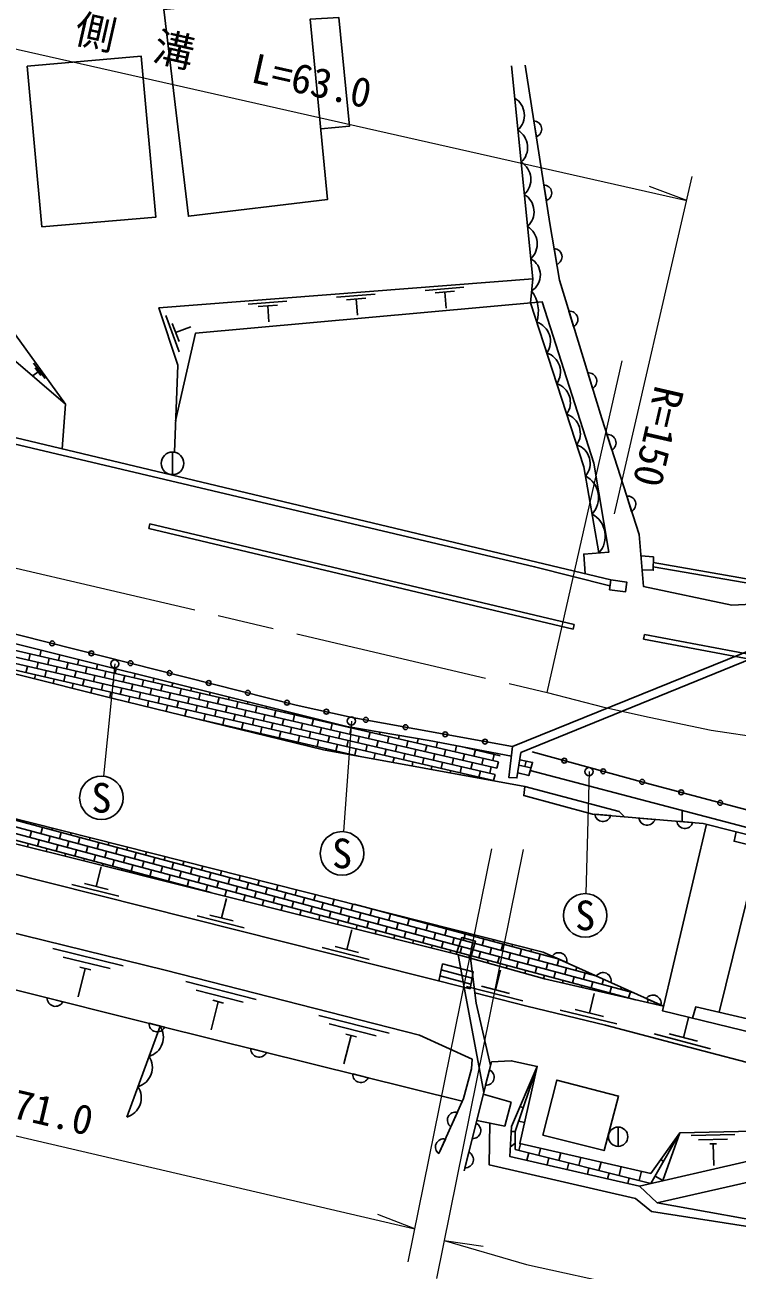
# Model space of a CAD drawing. Units: millimetres, scale not verified. Extents: x 40000 to 680000, y 20000 to 380000.
# Drawn here: x 286523 to 330640, y 243319 to 320442 of the extents above; entities that cross this region are included whole.
import ezdxf
from ezdxf.enums import TextEntityAlignment as Align

# ---------------------------------------------------------------- set-up
doc = ezdxf.new("R2010")
doc.units = ezdxf.units.MM
doc.header["$LTSCALE"] = 1000
doc.linetypes.add('CHAIN', pattern=[18.5, 12, -1.5, 3.5, -1.5])
for name, color, linetype, lineweight in [('M-BGD', 7, 'Continuous', 25), ('M-BGD-EXST', 7, 'Continuous', 25), ('M-BMK', 2, 'CHAIN', 13), ('M-STR-HTXT', 7, 'Continuous', 13)]:
    doc.layers.add(name, color=color, linetype=linetype, lineweight=lineweight)
doc.styles.add('ＭＳ ゴシック', font='')
doc.styles.get('ＭＳ ゴシック').set_extended_font_data('MS Gothic')

msp = doc.modelspace()

# ---------------------------------------------------------------- linework, layer by layer
at = {"layer": 'M-BGD'}
for p, q in [((318051, 314494), (318204, 313515)), ((318669, 310542), (318823, 309563)), ((319304, 306593), (319467, 305616)), ((313711, 304189), (311318, 304002)), ((313128, 303943), (311932, 303850)), ((312530, 303896), (312608, 302899)), ((302744, 303335), (300351, 303149)), ((308227, 303762), (305835, 303575)), ((307645, 303516), (306448, 303423)), ((307047, 303469), (307124, 302472)), ((295256, 302444), (296089, 300193)), ((302161, 303089), (300965, 302996)), ((301563, 303042), (301641, 302045)), ((320219, 302708), (320509, 301761)), ((295652, 301951), (296069, 300825)), ((295860, 301388), (296798, 301735)), ((287776, 298542), (287053, 299500)), ((287335, 298961), (287029, 298730)), ((287516, 298721), (287154, 299200)), ((321390, 298883), (321680, 297936)), ((322576, 295063), (322879, 294120)), ((295664, 293986), (295664, 292586)), ((323801, 291256), (324105, 290312)), ((246723, 290343), (315750, 274407)), ((246838, 290727), (315854, 274794)), ((294272, 289545), (294202, 289253)), ((294202, 289253), (320475, 283006)), ((294272, 289545), (320545, 283298)), ((253235, 288429), (315646, 274021)), ((325448, 287135), (335690, 285366)), ((325445, 286882), (335688, 285113)), ((274367, 283140), (315542, 273634)), ((320545, 283298), (320475, 283006)), ((324905, 282692), (324849, 282398)), ((287442, 281353), (287527, 281720)), ((246841, 280827), (324356, 260057)), ((286768, 281098), (286858, 281488)), ((287262, 280573), (287352, 280963)), ((287937, 280828), (288027, 281218)), ((288612, 281083), (288692, 281430)), ((289106, 280558), (289196, 280948)), ((289781, 280813), (289856, 281139)), ((290950, 280543), (291021, 280849)), ((246738, 280440), (298032, 266696)), ((286588, 280319), (286678, 280708)), ((287118, 279948), (287172, 280184)), ((287757, 280049), (287847, 280438)), ((288432, 280304), (288522, 280693)), ((288926, 279779), (289016, 280169)), ((289601, 280034), (289691, 280423)), ((290276, 280288), (290366, 280678)), ((290770, 279764), (290860, 280153)), ((291445, 280018), (291535, 280408)), ((292119, 280273), (292185, 280558)), ((292614, 279749), (292704, 280138)), ((293289, 280003), (293350, 280267)), ((294458, 279733), (294514, 279977)), ((253159, 279548), (324167, 260522)), ((288282, 279657), (288342, 279914)), ((289447, 279366), (289511, 279644)), ((290096, 279509), (290186, 279899)), ((290611, 279074), (290680, 279374)), ((291265, 279239), (291355, 279629)), ((291939, 279494), (292029, 279883)), ((292434, 278969), (292524, 279359)), ((293109, 279224), (293199, 279614)), ((293783, 279479), (293873, 279868)), ((294278, 278954), (294368, 279344)), ((294953, 279209), (295043, 279598)), ((295627, 279463), (295679, 279686)), ((296122, 278939), (296212, 279328)), ((296796, 279194), (296843, 279396)), ((291775, 278783), (291849, 279104)), ((292941, 278497), (293019, 278834)), ((293603, 278699), (293693, 279089)), ((294107, 278213), (294188, 278564)), ((294773, 278429), (294863, 278819)), ((295447, 278684), (295537, 279074)), ((295942, 278159), (296032, 278549)), ((296616, 278414), (296706, 278804)), ((297291, 278669), (297381, 279059)), ((297786, 278144), (297876, 278534)), ((297966, 278924), (298007, 279105)), ((298460, 278399), (298550, 278789)), ((299135, 278654), (299172, 278814)), ((299629, 278129), (299719, 278519)), ((300304, 278384), (300336, 278524)), ((295273, 277928), (295357, 278294)), ((296439, 277644), (296526, 278024)), ((297111, 277889), (297201, 278279)), ((297606, 277364), (297696, 277754)), ((298280, 277619), (298370, 278009)), ((298955, 277874), (299045, 278264)), ((299450, 277349), (299539, 277739)), ((300124, 277604), (300214, 277994)), ((300799, 277859), (300889, 278249)), ((301293, 277334), (301383, 277724)), ((301473, 278114), (301501, 278233)), ((301968, 277589), (302058, 277979)), ((302643, 277844), (302665, 277943)), ((303137, 277319), (303227, 277709)), ((303812, 277574), (303830, 277652)), ((297179, 277463), (307183, 275153)), ((298187, 277217), (298190, 277229)), ((298775, 277094), (298865, 277484)), ((299353, 276932), (299360, 276959)), ((299944, 276825), (300034, 277214)), ((300619, 277079), (300709, 277469)), ((301113, 276555), (301203, 276944)), ((301788, 276809), (301878, 277199)), ((302463, 277064), (302553, 277454)), ((302957, 276539), (303047, 276929)), ((303632, 276794), (303722, 277184)), ((304306, 277049), (304396, 277439)), ((304801, 276524), (304891, 276914)), ((304981, 277304), (304994, 277361)), ((305476, 276779), (305566, 277169)), ((306150, 277034), (306159, 277071)), ((306645, 276509), (306735, 276899)), ((300519, 276648), (300529, 276690)), ((301685, 276363), (301698, 276420)), ((302283, 276285), (302373, 276674)), ((302851, 276078), (302867, 276150)), ((303452, 276015), (303542, 276404)), ((304126, 276270), (304216, 276659)), ((304621, 275745), (304711, 276135)), ((305296, 276000), (305386, 276389)), ((305970, 276254), (306060, 276644)), ((306465, 275730), (306555, 276119)), ((307140, 275984), (307230, 276374)), ((307320, 276764), (307338, 276844)), ((307814, 276239), (307904, 276629)), ((308309, 275715), (308399, 276104)), ((308489, 276494), (308522, 276639)), ((308983, 275969), (309073, 276359)), ((309658, 276224), (309707, 276435)), ((310827, 275954), (310891, 276231)), ((304017, 275794), (304036, 275880)), ((305185, 275519), (305206, 275610)), ((305790, 275475), (305880, 275865)), ((306366, 275303), (306375, 275340)), ((306960, 275205), (307050, 275595)), ((307634, 275460), (307724, 275849)), ((308803, 275190), (308893, 275580)), ((309478, 275445), (309568, 275834)), ((310153, 275699), (310243, 276089)), ((310647, 275175), (310737, 275564)), ((311322, 275429), (311412, 275819)), ((311997, 275684), (312074, 276018)), ((312491, 275160), (312581, 275549)), ((313166, 275414), (313254, 275796)), ((313443, 275761), (315958, 275180)), ((313840, 275669), (313844, 275685)), ((314335, 275144), (314425, 275534)), ((315010, 275399), (315024, 275464)), ((308139, 274978), (308219, 275325)), ((309321, 274762), (309388, 275055)), ((309973, 274920), (310063, 275310)), ((310502, 274546), (310557, 274785)), ((311142, 274650), (311232, 275040)), ((311817, 274905), (311907, 275294)), ((312311, 274380), (312401, 274770)), ((312986, 274635), (313076, 275025)), ((313660, 274890), (313750, 275279)), ((314155, 274365), (314245, 274755)), ((314830, 274620), (314920, 275009)), ((315504, 274874), (315594, 275264)), ((315750, 274407), (315854, 274794)), ((317866, 274420), (317127, 274591)), ((317573, 274848), (317497, 274505)), ((311684, 274330), (311727, 274515)), ((312866, 274114), (312896, 274245)), ((313480, 274110), (313570, 274500)), ((314047, 273898), (314065, 273975)), ((314650, 273840), (314740, 274230)), ((315324, 274095), (315414, 274485)), ((315646, 274021), (315542, 273634)), ((315229, 273682), (315234, 273705)), ((280034, 272761), (321893, 261545)), ((322808, 271470), (321820, 271554)), ((327242, 271779), (327227, 271091)), ((287038, 270885), (287065, 270986)), ((287514, 270343), (287617, 270729)), ((325546, 271235), (324558, 271320)), ((327886, 271034), (326899, 271119)), ((286831, 270112), (286934, 270498)), ((287307, 269570), (287410, 269956)), ((287990, 269801), (288093, 270188)), ((288197, 270574), (288228, 270692)), ((288673, 270032), (288776, 270419)), ((289356, 270263), (289392, 270398)), ((289832, 269722), (289935, 270108)), ((290515, 269953), (290555, 270104)), ((286675, 269531), (286727, 269725)), ((287840, 269242), (287886, 269415)), ((288466, 269259), (288569, 269646)), ((289149, 269491), (289252, 269877)), ((289625, 268949), (289728, 269335)), ((290308, 269180), (290411, 269566)), ((290991, 269411), (291095, 269797)), ((291467, 268869), (291571, 269256)), ((291674, 269642), (291719, 269810)), ((292150, 269100), (292254, 269487)), ((292833, 269332), (292883, 269516)), ((293309, 268790), (293413, 269176)), ((293992, 269021), (294046, 269222)), ((329520, 259286), (332048, 269485)), ((289005, 268952), (289045, 269104)), ((290169, 268662), (290204, 268794)), ((290784, 268638), (290887, 269025)), ((291333, 268371), (291363, 268483)), ((291943, 268328), (292047, 268714)), ((292626, 268559), (292730, 268945)), ((293102, 268017), (293206, 268403)), ((293785, 268248), (293889, 268635)), ((294468, 268479), (294572, 268866)), ((295151, 268710), (295210, 268929)), ((295627, 268169), (295731, 268555)), ((296311, 268400), (296373, 268635)), ((290945, 267081), (291250, 268293)), ((292498, 268080), (292523, 268172)), ((293662, 267789), (293682, 267862)), ((294261, 267706), (294365, 268093)), ((294944, 267938), (295048, 268324)), ((295420, 267396), (295524, 267782)), ((296103, 267627), (296207, 268013)), ((296787, 267858), (296890, 268245)), ((297263, 267316), (297366, 267703)), ((297470, 268089), (297537, 268341)), ((297946, 267548), (298049, 267934)), ((298629, 267779), (298701, 268047)), ((299105, 267237), (299208, 267623)), ((299788, 267468), (299864, 267753)), ((289429, 267205), (292338, 266472)), ((290217, 267264), (291672, 266898)), ((294826, 267498), (294841, 267551)), ((295991, 267207), (296000, 267241)), ((296579, 267085), (296683, 267472)), ((297155, 266915), (297159, 266930)), ((297739, 266775), (297842, 267161)), ((298422, 267006), (298525, 267392)), ((298902, 266479), (299001, 266851)), ((299581, 266695), (299684, 267082)), ((300264, 266926), (300367, 267313)), ((300947, 267158), (301028, 267459)), ((301423, 266616), (301527, 267002)), ((302106, 266847), (302191, 267166)), ((303265, 266536), (303355, 266872)), ((298702, 265127), (299008, 266339)), ((300066, 266188), (300160, 266540)), ((300740, 266385), (300843, 266771)), ((301230, 265896), (301319, 266229)), ((301899, 266074), (302003, 266461)), ((302582, 266305), (302686, 266692)), ((303058, 265764), (303162, 266150)), ((303741, 265995), (303845, 266381)), ((304424, 266226), (304519, 266578)), ((305583, 265915), (305682, 266284)), ((297975, 265310), (299429, 264943)), ((302395, 265605), (302479, 265919)), ((303559, 265314), (303638, 265608)), ((304217, 265453), (304321, 265839)), ((304900, 265684), (305004, 266070)), ((305376, 265142), (305480, 265529)), ((306059, 265373), (306163, 265760)), ((306743, 265605), (306846, 265990)), ((306909, 265974), (319619, 262568)), ((307219, 265063), (307322, 265449)), ((307426, 265836), (307428, 265843)), ((307902, 265294), (308005, 265680)), ((308585, 265525), (308591, 265549)), ((309061, 264983), (309164, 265370)), ((297187, 265251), (300096, 264518)), ((304723, 265023), (304797, 265298)), ((305887, 264732), (305956, 264987)), ((306535, 264832), (306639, 265218)), ((307052, 264441), (307115, 264676)), ((307695, 264521), (307798, 264908)), ((308378, 264752), (308481, 265139)), ((308854, 264211), (308957, 264597)), ((309537, 264442), (309640, 264828)), ((309744, 265215), (309755, 265255)), ((310220, 264673), (310323, 265059)), ((310903, 264904), (310918, 264962)), ((311379, 264362), (311483, 264749)), ((312062, 264593), (312082, 264668)), ((306460, 263172), (306765, 264384)), ((308216, 264150), (308274, 264366)), ((309380, 263858), (309433, 264055)), ((310013, 263900), (310116, 264286)), ((310696, 264131), (310799, 264518)), ((311172, 263589), (311275, 263976)), ((311855, 263821), (311959, 264207)), ((312538, 264052), (312642, 264438)), ((313014, 263510), (313118, 263896)), ((313221, 264283), (313246, 264374)), ((313697, 263741), (313801, 264128)), ((314380, 263972), (314409, 264080)), ((314856, 263431), (314960, 263817)), ((315539, 263662), (315573, 263786)), ((292615, 262161), (288245, 263235)), ((304944, 263296), (307853, 262563)), ((305733, 263356), (307187, 262989)), ((310545, 263567), (310592, 263745)), ((311709, 263276), (311751, 263434)), ((312331, 263279), (312435, 263665)), ((312873, 262985), (312911, 263124)), ((313490, 262968), (313594, 263355)), ((314173, 263199), (314277, 263586)), ((314649, 262658), (314753, 263044)), ((315332, 262889), (315436, 263275)), ((316015, 263120), (316119, 263506)), ((316699, 263351), (316736, 263492)), ((317175, 262809), (317278, 263196)), ((317858, 263040), (317900, 263199)), ((291801, 261991), (288888, 262706)), ((314032, 262672), (314070, 262813)), ((315187, 262348), (315229, 262502)), ((315808, 262347), (315912, 262734)), ((316491, 262578), (316595, 262965)), ((316967, 262037), (317071, 262423)), ((317651, 262268), (317754, 262654)), ((318334, 262499), (318437, 262885)), ((318810, 261957), (318913, 262343)), ((319017, 262730), (319043, 262828)), ((319180, 262766), (320083, 262360)), ((319493, 262188), (319596, 262575)), ((290259, 261999), (289829, 260251)), ((290598, 261915), (289919, 262082)), ((312231, 261544), (314152, 261037)), ((312314, 261911), (314221, 261407)), ((315676, 260681), (315985, 261892)), ((316343, 262024), (316388, 262192)), ((317498, 261700), (317547, 261881)), ((318127, 261726), (318230, 262112)), ((318654, 261377), (318706, 261571)), ((319286, 261415), (319389, 261802)), ((319969, 261646), (320072, 262033)), ((320445, 261105), (320548, 261491)), ((320652, 261878), (320706, 262079)), ((321128, 261336), (321231, 261722)), ((321811, 261567), (321815, 261580)), ((321922, 261532), (322826, 261125)), ((300854, 260085), (296494, 261196)), ((313870, 260885), (317357, 259992)), ((314804, 260904), (316548, 260458)), ((319823, 261104), (319865, 261260)), ((320993, 260833), (321024, 260949)), ((321604, 260794), (321707, 261181)), ((322287, 261025), (322369, 261331)), ((322763, 260484), (322867, 260870)), ((323446, 260715), (323477, 260832)), ((288868, 259943), (287907, 260183)), ((300039, 259921), (297132, 260662)), ((298496, 259943), (298052, 258198)), ((298835, 259856), (298157, 260029)), ((321494, 259241), (321789, 260456)), ((322163, 260563), (322183, 260639)), ((323333, 260293), (323343, 260328)), ((323922, 260173), (324026, 260559)), ((325013, 260141), (325916, 259734)), ((325088, 259888), (325140, 260083)), ((319686, 259423), (323184, 258573)), ((320619, 259453), (322368, 259028)), ((294901, 258434), (292842, 252798)), ((295174, 258365), (294213, 258606)), ((309091, 257985), (304731, 259097)), ((308275, 257822), (305368, 258563)), ((327310, 257729), (327629, 258937)), ((306733, 257843), (306288, 256099)), ((307072, 257757), (306394, 257930)), ((325506, 257947), (328987, 257027)), ((326440, 257958), (328180, 257499)), ((301482, 256798), (300520, 257037)), ((313727, 249460), (315416, 256208)), ((307790, 255230), (306828, 255469)), ((315296, 255728), (315056, 254767)), ((314918, 254217), (316634, 253718)), ((312908, 252194), (313312, 253099)), ((316634, 253718), (316260, 252229)), ((317397, 253368), (317195, 253455)), ((314468, 252419), (314228, 251458)), ((316260, 252229), (314510, 252586)), ((317115, 252534), (317469, 252453)), ((312164, 250530), (312568, 251434)), ((316899, 251894), (316644, 251908)), ((323269, 252180), (323269, 250980)), ((325305, 248689), (327085, 251811)), ((327085, 251811), (326048, 248859)), ((330496, 251713), (327797, 251647)), ((330053, 251432), (328253, 251388)), ((316892, 251181), (316591, 250935)), ((316889, 250787), (325305, 248689)), ((317117, 250730), (317219, 251140)), ((318359, 250421), (318468, 250857)), ((329369, 251145), (328950, 251135)), ((329160, 251140), (329192, 249791)), ((314018, 250620), (313777, 249659)), ((317624, 250120), (317738, 250575)), ((318872, 249835), (318980, 250266)), ((319601, 250111), (319716, 250574)), ((320120, 249549), (320222, 249956)), ((320843, 249801), (320965, 250291)), ((322085, 249492), (322214, 250009)), ((326075, 250040), (325905, 250163)), ((321368, 249263), (321464, 249646)), ((322616, 248977), (322706, 249337)), ((323327, 249182), (323462, 249726)), ((324569, 248872), (324711, 249443)), ((326048, 248859), (325561, 249137)), ((323864, 248692), (323948, 249027)), ((325175, 248659), (325190, 248717))]:
    msp.add_line(p, q, dxfattribs=at)
for points in [[(298145, 325865), (298278, 324276), (297152, 324243), (297450, 321630), (295133, 321398), (296656, 308594), (305262, 309620), (304203, 320803), (305971, 320897), (306624, 314170), (304847, 314002)], [(316663, 317903), (317982, 304722), (317845, 303231), (321145, 293070), (322071, 287735)], [(324566, 288880), (322252, 296068), (319631, 304629), (319044, 308148), (317509, 317957)], [(295783, 293976), (296002, 299377), (294821, 302919), (317982, 304722)], [(321238, 286447), (321144, 287666), (322691, 287781), (321766, 293294), (318561, 303295), (297091, 301350), (295862, 295925)], [(288835, 294186), (289029, 296962), (284748, 302874), (277852, 302286), (284192, 301110), (289029, 296962)], [(260714, 300736), (276709, 297083), (322817, 286070)], [(262245, 300386), (262572, 299739), (263627, 299679), (271155, 297945), (285490, 294573), (300788, 290967), (318096, 286887), (322766, 285694)], [(316660, 275156), (311557, 276116), (306462, 276995), (279494, 283725), (249457, 291324), (242823, 292682), (237156, 293692), (232871, 294281), (229649, 294751), (226404, 294962), (218823, 295175), (210090, 294939), (204047, 294540), (198206, 293858), (191433, 292635), (184592, 291373)], [(184045, 288983), (184670, 289033), (187931, 289748), (194247, 290955), (199408, 291757), (203838, 292390), (207125, 292779), (211976, 293121), (217308, 293267), (224927, 293194), (228929, 293097), (234455, 292416), (238959, 291735), (245639, 290201), (250726, 289057), (291911, 278749), (305022, 275549), (317498, 273267), (317420, 272712), (321687, 271566), (328542, 270978), (336052, 269073)], [(316735, 275739), (306801, 277553), (303327, 278315), (267316, 287414), (247033, 292637)], [(324566, 288880), (324844, 285654), (330319, 284502), (332397, 284613), (335552, 284372), (337130, 284130), (339154, 283582), (338643, 286701), (341574, 286927)], [(324680, 287559), (325452, 287488), (325443, 286662), (324754, 286699)], [(326089, 259657), (318628, 263015), (245985, 281360), (243441, 281851), (235883, 283122), (230835, 283876), (227068, 284229), (224030, 284393), (216558, 284393), (212178, 284182), (206545, 283734), (201459, 283123), (195635, 282228), (191586, 281310), (186702, 280129)], [(336571, 282963), (335356, 283286), (316735, 275739), (316490, 273830), (317004, 273808), (317250, 275373), (336149, 283075)], [(187093, 278825), (190572, 279658), (194264, 280491), (197860, 281110), (201909, 281729), (206777, 282327), (211016, 282708), (215518, 282922), (221840, 282875), (227128, 282495), (232410, 281977), (236625, 281424), (242913, 280349), (244547, 280082), (255259, 277334), (289680, 268784), (313241, 262893), (318711, 261361), (326089, 259657)], [(338876, 280012), (332518, 280951), (324849, 282398)], [(338920, 280309), (332567, 281247), (324905, 282692)], [(188425, 276465), (193907, 278088), (199210, 279245), (203421, 279999), (208496, 280550), (215780, 281003), (221927, 280985), (230777, 280524), (232734, 280302), (244984, 278111), (254737, 275838), (267921, 272365), (314095, 260733)], [(332173, 271571), (324950, 273505), (317935, 275418)], [(317181, 274930), (317966, 274765), (317730, 273947), (317055, 274128)], [(317819, 274256), (336366, 269381), (336353, 269061)], [(312188, 250583), (313693, 253951), (314194, 255776), (314233, 256380), (310968, 257878), (295217, 261893), (249243, 273185)], [(317498, 273267), (323330, 271726), (323663, 271396)], [(328751, 270928), (326022, 259373), (334310, 257353), (337399, 269721), (337404, 269720)], [(330574, 270465), (330451, 269881), (335856, 268542), (335999, 269087)], [(247301, 269558), (253521, 268479), (257972, 267671), (294901, 258434), (313617, 253782)], [(313241, 262893), (313587, 263916), (314427, 263684), (314135, 262642)], [(312159, 261221), (312396, 262278), (314293, 261792), (314095, 260733)], [(313368, 262858), (313790, 260498), (314946, 254328)], [(314135, 262642), (314476, 259849), (315362, 255990)], [(314398, 260491), (317616, 259668), (322490, 258485), (327263, 257224), (332934, 255746), (332988, 255730)], [(327882, 258920), (328074, 259616), (333606, 258354), (333415, 257571)], [(315416, 256208), (316654, 256290), (318264, 255936), (317172, 251150), (325295, 249311), (327085, 251811), (335266, 251998), (337516, 251485), (324591, 248525), (316560, 250364), (316661, 252218), (318264, 255936)], [(316889, 250787), (316899, 251894), (318264, 255936)], [(378896, 247473), (365283, 246359), (352094, 245456), (341725, 245364), (334347, 245545), (325337, 246954), (324355, 247754), (315278, 249839), (315319, 252421)], [(378945, 244657), (378835, 250958), (374657, 250314), (370418, 249771), (365776, 249383), (360353, 249181), (355459, 249119), (348656, 249683), (339223, 250555), (325694, 247487)], [(324591, 248525), (325694, 247487), (334183, 245958), (337868, 245809), (344290, 245663), (351734, 245884), (360752, 246416), (378889, 247839)]]:
    msp.add_lwpolyline(points, dxfattribs=at)
for points in [[(286661, 317891), (287581, 307944), (294643, 308535), (293724, 318515)], [(322817, 286070), (323808, 285932), (323726, 285320), (322736, 285458)], [(318615, 251670), (319467, 255089), (323296, 254093), (322404, 250726)]]:
    msp.add_lwpolyline(points, close=True, dxfattribs=at)
for centre, radius in [((295664, 293286), 700), ((288215, 282134), 150), ((290639, 281521), 150), ((293063, 280909), 150), ((295486, 280296), 150), ((297910, 279684), 150), ((300334, 279071), 150), ((302758, 278459), 150), ((305196, 277905), 150), ((307644, 277399), 150), ((310103, 276950), 150), ((312562, 276501), 150), ((315021, 276051), 150), ((319936, 274872), 150), ((322348, 274215), 150), ((324760, 273557), 150), ((327175, 272910), 150), ((329590, 272263), 150), ((323269, 251580), 600)]:
    msp.add_circle(centre, radius, dxfattribs=at)
for centre, radius, start, end in [((316215, 314843), 1250, 312.58773, 58.84793), ((316414, 312853), 1250, 312.58773, 58.84793), ((318031, 313990), 505, 290.06946, 87.72765), ((316614, 310863), 1250, 312.58773, 58.84793), ((318649, 310038), 505, 290.06946, 87.72765), ((316813, 308873), 1250, 312.58773, 58.84793), ((317012, 306883), 1250, 312.58773, 58.84793), ((319289, 306088), 505, 290.63809, 88.29628), ((317304, 304951), 1153, 301.88673, 61.27719), ((316159, 302689), 2173, 342.5386, 36.19268), ((320271, 302206), 505, 298.19279, 95.85098), ((317828, 300854), 1250, 324.86222, 71.12242), ((318446, 298952), 1250, 324.86222, 71.12242), ((321442, 298381), 505, 298.19279, 95.85098), ((319063, 297050), 1250, 324.86222, 71.12242), ((319681, 295147), 1250, 324.86222, 71.12242), ((322634, 294562), 505, 299.01578, 96.67397), ((320347, 293292), 1191, 318.73132, 72.60017), ((320561, 291170), 1500, 316.71667, 62.97687), ((323860, 290754), 505, 299.01578, 96.67397), ((320933, 288777), 1543, 317.50496, 62.18858), ((322322, 271609), 505, 186.27324, 343.93144), ((325060, 271375), 505, 186.27324, 343.93144), ((327401, 271174), 505, 186.27324, 343.93144), ((319591, 262474), 505, 346.93853, 144.59673), ((322334, 261239), 505, 346.93853, 144.59673), ((288411, 260158), 505, 177.1271, 334.78529), ((325425, 259848), 505, 346.93853, 144.59673), ((294717, 258581), 505, 177.1271, 334.78529), ((293853, 257752), 1250, 286.80174, 33.06194), ((301025, 257013), 505, 177.2138, 334.87199), ((293167, 255873), 1250, 286.80174, 33.06194), ((307333, 255445), 505, 177.2138, 334.87199), ((315081, 255271), 505, 267.11888, 64.77707), ((292480, 253995), 1250, 286.80174, 33.06194), ((313199, 252606), 505, 77.09587, 234.75406), ((314253, 251963), 505, 267.11888, 64.77707), ((312456, 250942), 505, 77.09587, 234.75406), ((313803, 250163), 505, 267.11888, 64.77707)]:
    msp.add_arc(centre, radius, start, end, dxfattribs=at)
at = {"layer": 'M-BGD-EXST'}
for centre, radius in [((292087, 280867), 250), ((306744, 277326), 250), ((291262, 272571), 1350), ((321467, 274190), 250), ((306168, 269127), 1350), ((321228, 265287), 1350)]:
    msp.add_circle(centre, radius, dxfattribs=at)
at = {"layer": 'M-BMK'}
msp.add_lwpolyline([(143321, 287723), (152209, 289918), (157634, 291261), (162518, 292423), (169671, 294506), (177799, 296271), (185530, 298243), (191000, 299323), (197170, 300196), (202293, 300778), (207649, 301069), (212119, 301159), (216964, 301069), (220907, 300825), (225485, 300387), (229493, 299873), (233673, 299116), (267348, 291172), (318869, 279090), (322381, 278195), (325202, 277560), (329035, 276765), (333466, 276096)], dxfattribs=at)
at = {"layer": 'M-STR-HTXT'}
for p, q in [((268209, 322964), (327516, 309571)), ((323035, 290163), (327856, 311045)), ((327516, 309571), (325219, 310439)), ((318869, 279090), (323527, 299645)), ((292087, 280867), (291396, 273914)), ((306744, 277326), (306263, 270474)), ((321467, 274190), (321264, 266636)), ((315434, 269407), (310253, 243823)), ((317385, 269377), (312016, 242806)), ((240299, 262303), (310669, 245874)), ((310669, 245874), (308379, 246760)), ((312488, 245145), (314918, 244793))]:
    msp.add_line(p, q, dxfattribs=at)
msp.add_lwpolyline([(312488, 245145), (317585, 243659), (323800, 242307), (330465, 241020), (337452, 240248), (343924, 239636), (350537, 239250), (356784, 239314), (363449, 239604), (369597, 240053), (376515, 240958), (383238, 242153), (389848, 243461), (463582, 256988), (469898, 257769), (476041, 258399), (483910, 258864), (498172, 258964), (508963, 258366), (520399, 257403), (528800, 256242), (537018, 254812), (555354, 249260)], dxfattribs=at)

# ---------------------------------------------------------------- texts
at = {"layer": 'M-BGD-EXST', "style": 'ＭＳ ゴシック'}
for p in [(291262, 272571), (306168, 269127), (321228, 265287)]:
    msp.add_text('S', height=1833, dxfattribs=at).set_placement(p, align=Align.MIDDLE_CENTER)
at = {"layer": 'M-STR-HTXT', "style": 'ＭＳ ゴシック'}
for s, rotation, p in [('側  溝   L=63.0', 347.274, (298494, 316787)), ('R=150', 257.001, (324339, 295273)), ('ガードレール   L=71.0', 346.859, (277599, 254081))]:
    msp.add_text(s, height=1833, rotation=rotation, dxfattribs=at).set_placement(p, align=Align.BOTTOM_CENTER)

doc.saveas('drawing.dxf')
